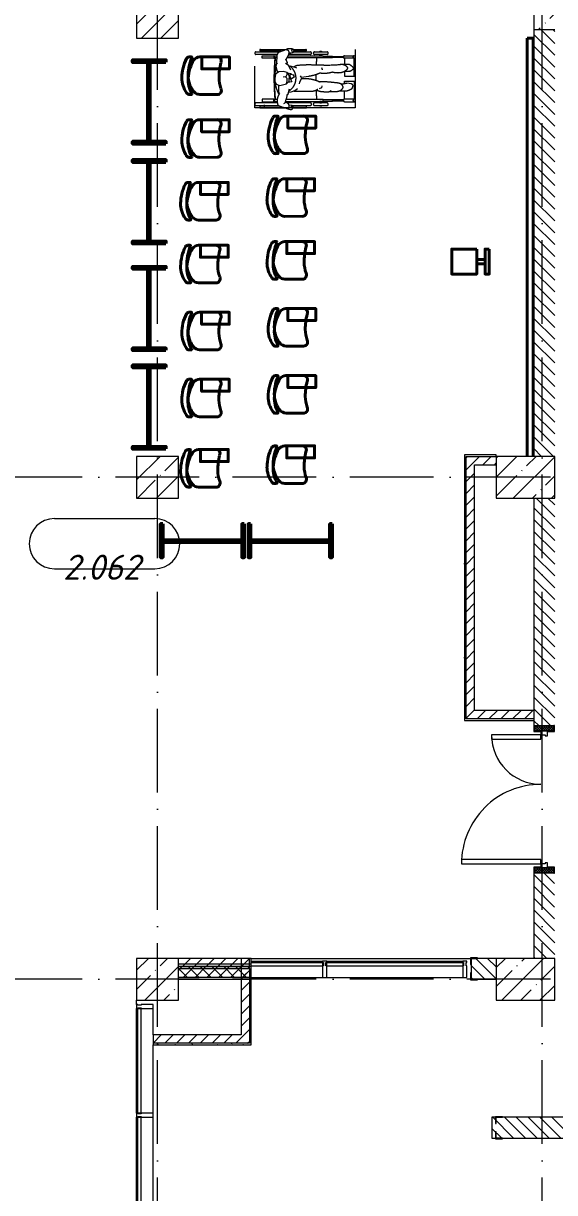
# Model space of a CAD drawing. Header units: millimetres. Extents: x -6467 to 105918, y -7090 to 92481.
# Drawn here: x 8247 to 14599, y 29931 to 43906 of the extents above; entities that cross this region are included whole.
import ezdxf

# ---------------------------------------------------------------- set-up
doc = ezdxf.new("R2010")
doc.units = ezdxf.units.MM
doc.linetypes.add('50_200_ШТРИХ_1Т_ш5_п1_п1_', pattern=[1400, 1000, -200, 0, -200])
doc.linetypes.add('IMPORT-ACAD_ISO03W100', pattern=[6000, 2400, -3600])
for name, color, linetype, lineweight, true_color in [('A-AREA-IDEN-1', 7, 'Continuous', 9, 0xaaaaaa), ('A-GENM-1', 7, 'Continuous', 9, 0xaaaaaa), ('A-GENM-2', 7, 'Continuous', 20, 0xaaaaaa), ('I-WALL-1', 7, 'Continuous', 5, 0x787878), ('мебель 2 этаж-1', 7, 'Continuous', 40, 0xaaaaaa), ('Оси-3', 7, '50_200_ШТРИХ_1Т_ш5_п1_п1_', 9, 0xaaaaaa), ('ТХ_функционал-10', 7, 'Continuous', 50, 0xaaaaaa), ('ТХ_функционал-12', 7, 'IMPORT-ACAD_ISO03W100', 20, 0xaaaaaa), ('ТХ_функционал-2', 7, 'Continuous', 40, 0xaaaaaa)]:
    doc.layers.add(name, color=color, linetype=linetype, lineweight=lineweight, true_color=true_color)
for name, color, linetype, lineweight in [('A-DOOR', 7, 'Continuous', 9), ('A-DOOR-2', 7, 'Continuous', 5), ('A-DOOR-FRAM', 7, 'Continuous', 9), ('A-DOOR-FRAM-2', 7, 'Continuous', 5), ('A-FLOR', 7, 'Continuous', 9), ('A-GLAZ-CWMG', 7, 'Continuous', 9), ('A-GLAZ-CWMG-1', 7, 'Continuous', 20), ('A-WALL', 7, 'Continuous', 5), ('A-WALL-FNSH-1', 7, 'Continuous', 5), ('I-WALL', 7, 'Continuous', 5), ('S-COLS', 7, 'Continuous', 9), ('S-COLS-1', 7, 'Continuous', 5)]:
    doc.layers.add(name, color=color, linetype=linetype, lineweight=lineweight)
doc.styles.add('ISOCPEUR_I', font='isocpeui.ttf', dxfattribs={"height": 300})
pattern_1 = [(135, (0, 0), (-70.71068, -70.71068), [])]
pattern_2 = [(0, (0, 0), (406.4, 101.6), [6.706, -298.094, 6.706, -298.094, -1625.6]), (0, (0, 0), (406.4, 101.6), [-609.6, 6.706, -602.894, 6.706, -298.094, -711.2]), (0, (0, 0), (406.4, 101.6), [-1524, 6.706, -196.494, 6.706, -501.294]), (120, (152.4, 50.8), (-291.18818, 301.15272), [6.706, -298.094, 6.706, -298.094, -1625.6]), (120, (152.4, 50.8), (-291.18818, 301.15272), [-609.6, 6.706, -602.894, 6.706, -298.094, -711.2]), (120, (152.4, 50.8), (-291.18818, 301.15272), [-1524, 6.706, -196.494, 6.706, -501.294]), (240, (203.2, 254), (-115.21182, -402.75272), [6.706, -298.094, 6.706, -298.094, -1625.6]), (240, (203.2, 254), (-115.21182, -402.75272), [-609.6, 6.706, -602.894, 6.706, -298.094, -711.2]), (240, (203.2, 254), (-115.21182, -402.75272), [-1524, 6.706, -196.494, 6.706, -501.294])]
pattern_3 = [(45, (0, 0), (-70.71068, 70.71068), [])]

# ---------------------------------------------------------------- blocks, each defined once
blk = doc.blocks.new('BSC_Колонна _Прямоугольная - 500х500-22407417-АИ_План этажа Радиаторы_2')
at = {"layer": 'S-COLS-1'}
h = blk.add_hatch(dxfattribs=at)
h.set_pattern_fill('FP_28', color=256, style=0, pattern_type=2)
h.set_pattern_definition([(45, (-9850, -32481.04), (-228.0985, 228.0985), []), (45, (-9621.9, -32481.04), (-228.0985, 228.0985), [403.225, -80.645, 6.706, -73.939])])
h.paths.add_polyline_path([(-250, -250), (250, -250), (250, 250), (-250, 250)])
for p, q in [((250, 250), (-250, 250)), ((-250, 250), (-250, -250)), ((250, -250), (250, 250)), ((-250, -250), (250, -250))]:
    blk.add_line(p, q, dxfattribs=at)
blk = doc.blocks.new('BSC_Колонна _Прямоугольная - 500х700-22579264-АИ_План этажа Радиаторы_2')
at = {"layer": 'S-COLS-1'}
h = blk.add_hatch(dxfattribs=at)
h.set_pattern_fill('FP_32', color=256, style=0, pattern_type=2)
h.set_pattern_definition([(315, (-32481.04, 14250), (228.0985, 228.0985), []), (315, (-32481.04, 14021.9), (228.0985, 228.0985), [403.225, -80.645, 6.706, -73.939])])
h.paths.add_polyline_path([(-250, -350), (250, -350), (250, 350), (-250, 350)])
for p, q in [((250, 350), (-250, 350)), ((-250, 350), (-250, -350)), ((250, -350), (250, 350)), ((-250, -350), (250, -350))]:
    blk.add_line(p, q, dxfattribs=at)
blk = doc.blocks.new('BSC_Колонна _Прямоугольная - 500х500-V10-АИ_План этажа Радиаторы_2')
at = {"layer": 'S-COLS-1'}
h = blk.add_hatch(dxfattribs=at)
h.set_pattern_fill('FP_38', color=256, style=0, pattern_type=2)
h.set_pattern_definition([(45, (-9850, -43981.04), (-228.0985, 228.0985), []), (45, (-9621.9, -43981.04), (-228.0985, 228.0985), [403.225, -80.645, 6.706, -73.939])])
h.paths.add_polyline_path([(-250, -250), (250, -250), (250, 250), (-250, 250)])
for p, q in [((250, 250), (-250, 250)), ((-250, 250), (-250, -250)), ((250, -250), (250, 250)), ((-250, -250), (250, -250))]:
    blk.add_line(p, q, dxfattribs=at)
blk = doc.blocks.new('110_Дверь_СКБ_2Ст_Наружная1 - СОШ_Д-07_1760_1440_х2400мм_Все учебные помещения_ читальные залы-25547909-АИ_План этажа Радиаторы_2')
at = {"layer": 'A-DOOR-2'}
h = blk.add_hatch(dxfattribs=at)
h.set_pattern_fill('FP_120', color=256, style=0, pattern_type=2)
h.set_pattern_definition([(135, (1456.41, 189.685), (-14.14214, -14.14214), []), (225, (1456.41, 189.685), (14.14214, -14.14214), [])])
h.paths.add_polyline_path([(839.5, -115), (899.5, -115), (899.5, 115), (839.5, 115)])
at = {"layer": 'A-DOOR-FRAM-2'}
h = blk.add_hatch(dxfattribs=at)
h.set_pattern_fill('FP_121', color=256, style=0, pattern_type=2)
h.set_pattern_definition([(45, (-666.384, 189.685), (-14.1421, 14.1421), []), (135, (-666.384, 189.685), (-14.1421, -14.1421), [])])
h.paths.add_polyline_path([(-860.5, -115), (-800.5, -115), (-800.5, 115), (-860.5, 115)])
at = {"layer": 'A-DOOR'}
for p, q in [((-750.5, 990), (-750.5, 40)), ((-700.5, 990), (-750.5, 990)), ((-700.5, 40), (-700.5, 990)), ((789.5, 630), (739.5, 630)), ((739.5, 630), (739.5, 40)), ((789.5, 40), (789.5, 630)), ((-750.5, 40), (-700.5, 40)), ((739.5, 40), (789.5, 40))]:
    blk.add_line(p, q, dxfattribs=at)
at = {"layer": 'A-DOOR-2'}
for p, q in [((-792.5, 123), (-862.5, 123)), ((-862.5, 123), (-862.5, 115)), ((-862.5, 115), (-800.5, 115)), ((-800.5, 115), (-800.5, 40)), ((-800.5, 40), (-792.5, 40)), ((-792.5, 40), (-792.5, 123)), ((901.5, 123), (831.5, 123)), ((831.5, 123), (831.5, 40)), ((831.5, 40), (839.5, 40)), ((839.5, 40), (839.5, 115)), ((839.5, 115), (901.5, 115)), ((901.5, 115), (901.5, 123)), ((-862.5, -115), (-862.5, -123)), ((-800.5, -115), (-862.5, -115)), ((-862.5, -123), (-792.5, -123)), ((-792.5, -40), (-800.5, -40)), ((-800.5, -40), (-800.5, -115)), ((-792.5, -123), (-792.5, -40)), ((839.5, -40), (831.5, -40)), ((831.5, -40), (831.5, -123)), ((831.5, -123), (901.5, -123)), ((839.5, -115), (839.5, -40)), ((901.5, -115), (839.5, -115)), ((901.5, -123), (901.5, -115))]:
    blk.add_line(p, q, dxfattribs=at)
for centre, radius, start, end in [((-750.5, 40), 950, 0, 90), ((789.5, 40), 590, 90, 180)]:
    blk.add_arc(centre, radius, start, end, dxfattribs=at)
at = {"layer": 'A-DOOR-FRAM'}
for p, q in [((-800.5, 115), (-860.5, 115)), ((-860.5, 115), (-860.5, -115)), ((-800.5, -115), (-800.5, 115)), ((-750.5, 40), (-800.5, 40)), ((-800.5, 40), (-800.5, -40)), ((-750.5, -10), (-750.5, 40)), ((789.5, 40), (789.5, -10)), ((839.5, 40), (789.5, 40)), ((899.5, 115), (839.5, 115)), ((839.5, 115), (839.5, -115)), ((839.5, -40), (839.5, 40)), ((899.5, -115), (899.5, 115)), ((-860.5, -115), (-800.5, -115)), ((-800.5, -40), (-740.5, -40)), ((-740.5, -10), (-750.5, -10)), ((-740.5, -40), (-740.5, -10)), ((789.5, -10), (779.5, -10)), ((779.5, -10), (779.5, -40)), ((779.5, -40), (839.5, -40)), ((839.5, -115), (899.5, -115))]:
    blk.add_line(p, q, dxfattribs=at)
blk = doc.blocks.new('Прямоугольный импост - Импост структурный с накладкой - 180мм-26905167-АИ_План этажа Радиаторы_2')
at = {"layer": 'A-GLAZ-CWMG'}
for p, q in [((10970, 32698), (11825, 32698)), ((10970, 32681), (11825, 32681)), ((10970, 32641), (11825, 32641)), ((11825, 32681), (11825, 32641)), ((10970, 32501), (11825, 32501))]:
    blk.add_line(p, q, dxfattribs=at)
blk = doc.blocks.new('Прямоугольный импост - Импост структурный с накладкой - 180мм-20786475-АИ_План этажа Радиаторы_2')
at = {"layer": 'A-GLAZ-CWMG-1'}
for p, q in [((-25, 0), (-25, 17)), ((-25, 17), (25, 17)), ((-15, 0), (-25, 0)), ((-15, -40), (-15, 0)), ((25, 0), (15, 0)), ((15, 0), (15, -40)), ((25, 17), (25, 0)), ((-25, -180), (-25, -40)), ((-25, -40), (-15, -40)), ((15, -40), (25, -40)), ((25, -40), (25, -180)), ((25, -180), (-25, -180))]:
    blk.add_line(p, q, dxfattribs=at)
blk = doc.blocks.new('BSC_Колонна _Прямоугольная - 500х500-V90-АИ_План этажа Радиаторы_2')
at = {"layer": 'S-COLS-1'}
h = blk.add_hatch(dxfattribs=at)
h.set_pattern_fill('FP_126', color=256, style=0, pattern_type=2)
h.set_pattern_definition([(45, (-9850, -38481.04), (-228.0985, 228.0985), []), (45, (-9621.9, -38481.04), (-228.0985, 228.0985), [403.225, -80.645, 6.706, -73.939])])
h.paths.add_polyline_path([(-250, -250), (250, -250), (250, 250), (-250, 250)])
for p, q in [((250, 250), (-250, 250)), ((-250, 250), (-250, -250)), ((250, -250), (250, 250)), ((-250, -250), (250, -250))]:
    blk.add_line(p, q, dxfattribs=at)
blk = doc.blocks.new('BSC_Колонна _Прямоугольная - 500х700-V275-АИ_План этажа Радиаторы_2')
at = {"layer": 'S-COLS-1'}
h = blk.add_hatch(dxfattribs=at)
h.set_pattern_fill('FP_171', color=256, style=0, pattern_type=2)
h.set_pattern_definition([(315, (-38481.04, 14250), (228.0985, 228.0985), []), (315, (-38481.04, 14021.9), (228.0985, 228.0985), [403.225, -80.645, 6.706, -73.939])])
h.paths.add_polyline_path([(-250, 350), (-250, -350), (250, -350), (250, 350)])
for p, q in [((250, 350), (-250, 350)), ((-250, 350), (-250, -350)), ((250, -350), (250, 350)), ((-250, -350), (250, -350))]:
    blk.add_line(p, q, dxfattribs=at)
blk = doc.blocks.new('Прямоугольный импост - Импост структурный с накладкой - 180мм-25038877-АИ_План этажа Радиаторы_2')
at = {"layer": 'A-GLAZ-CWMG'}
for p, q in [((9600, 28131), (9600, 29456)), ((9617, 29456), (9657, 29456)), ((9617, 28131), (9617, 29456)), ((9657, 28131), (9657, 29456)), ((9797, 28131), (9797, 29456)), ((9657, 28131), (9617, 28131))]:
    blk.add_line(p, q, dxfattribs=at)
blk = doc.blocks.new('Фахверк _газобетон торцы_4 - Фахверк _газобетон торцы_-25399455-АИ_План этажа Радиаторы_2')
at = {"layer": 'A-GENM-2'}
for p, q in [((89406, 11135), (89325, 11135)), ((89325, 11135), (89325, 11129)), ((89325, 11129), (89400, 11129)), ((89400, 11129), (89400, 11054)), ((89400, 11054), (89406, 11054)), ((89406, 11054), (89406, 11135)), ((89400, 10954), (89400, 10879)), ((89406, 10954), (89400, 10954)), ((89406, 10873), (89406, 10954)), ((89400, 10879), (89325, 10879)), ((89325, 10879), (89325, 10873)), ((89325, 10873), (89406, 10873))]:
    blk.add_line(p, q, dxfattribs=at)
blk = doc.blocks.new('Фахверк _газобетон торцы_707 - Фахверк _газобетон торцы_-26099062-АИ_План этажа Радиаторы_2')
at = {"layer": 'A-GENM-2'}
for p, q in [((89406, 1349), (89325, 1349)), ((89325, 1349), (89325, 1343)), ((89325, 1343), (89400, 1343)), ((89400, 1343), (89400, 1268)), ((89400, 1268), (89406, 1268)), ((89406, 1268), (89406, 1349)), ((89406, 1168), (89400, 1168)), ((89400, 1168), (89400, 1093)), ((89406, 1087), (89406, 1168)), ((89400, 1093), (89325, 1093)), ((89325, 1093), (89325, 1087)), ((89325, 1087), (89406, 1087))]:
    blk.add_line(p, q, dxfattribs=at)
blk = doc.blocks.new('Прямоугольный импост - Импост структурный с накладкой - 180мм-22483686-АИ_План этажа Радиаторы_2')
at = {"layer": 'A-GLAZ-CWMG'}
for p, q in [((11875, 32698), (13500, 32698)), ((11875, 32641), (11875, 32681)), ((11875, 32681), (13500, 32681)), ((11875, 32641), (13500, 32641)), ((13500, 32681), (13500, 32641)), ((11875, 32501), (13500, 32501))]:
    blk.add_line(p, q, dxfattribs=at)
blk = doc.blocks.new('Прямоугольный импост - Импост структурный с накладкой - 180мм-V428-АИ_План этажа Радиаторы_2')
at = {"layer": 'A-GLAZ-CWMG'}
for p, q in [((9600, 30881), (9600, 32131)), ((9617, 32131), (9657, 32131)), ((9617, 30881), (9617, 32131)), ((9657, 30881), (9657, 32131)), ((9797, 31816), (9797, 32131)), ((9797, 30881), (9797, 31696)), ((9657, 30881), (9617, 30881))]:
    blk.add_line(p, q, dxfattribs=at)
blk = doc.blocks.new('мебель 2 этаж_001_023 Акустическая мобильная перегородка 800х25х1100 мм-28800769-АИ_План этажа Радиаторы_2')
at = {"layer": 'ТХ_функционал-10', "flags": 128}
for points in [[(0, -218), (25, -218), (25, 181), (0, 181)], [(974, -218), (999, -218), (999, 181), (974, 181)], [(0, -25), (999, -25), (999, 0), (0, 0)]]:
    blk.add_lwpolyline(points, close=True, dxfattribs=at)
blk = doc.blocks.new('мебель 2 этаж_1_305_Магнитно-маркерное_тип 2-28800771-АИ_План этажа Радиаторы_2')
at = {"layer": 'ТХ_функционал-2'}
blk.add_line((0, 73), (5000, 73), dxfattribs=at)
at = {"layer": 'ТХ_функционал-2', "flags": 128}
blk.add_lwpolyline([(5000, 73), (5000, 0), (0, 0)], dxfattribs=at)
blk = doc.blocks.new('мебель 2 этаж-28800768-АИ_План этажа Радиаторы_2')
at = {"layer": 'ТХ_функционал-12'}
for p, q in [((13291, 45280), (13567, 45280)), ((13346, 45310), (13652, 45310)), ((13597, 45290), (13346, 45290)), ((13564, 45279), (13633, 45302)), ((13722, 45290), (13718, 45290)), ((13737, 45280), (13941, 45280)), ((13738, 45310), (13886, 45310)), ((13886, 45290), (13745, 45290)), ((13991, 45280), (14141, 45280)), ((13545, 45250), (13291, 45250)), ((13541, 45136), (13544, 45246)), ((13941, 45250), (13683, 45250)), ((14141, 45250), (13991, 45250)), ((14466, 44990), (14466, 45205)), ((13690, 44999), (13662, 45035)), ((14348, 45048), (14379, 45048)), ((13656, 44899), (13687, 44930)), ((13835, 44978), (13920, 44990)), ((13889, 44959), (13839, 44959)), ((14433, 44897), (14377, 44906)), ((14442, 44843), (14453, 44877)), ((14466, 44930), (14466, 44715)), ((13564, 44788), (13577, 44780)), ((13742, 44811), (13939, 44812)), ((14283, 44814), (14349, 44813)), ((13546, 44670), (13291, 44670)), ((13291, 44640), (13557, 44640)), ((13581, 44630), (13346, 44630)), ((13346, 44610), (13652, 44610)), ((13648, 44675), (13622, 44660)), ((13941, 44670), (13667, 44670)), ((13714, 44640), (13941, 44640)), ((13734, 44610), (13886, 44610)), ((13886, 44630), (13735, 44630)), ((14141, 44670), (13991, 44670)), ((13991, 44640), (14141, 44640))]:
    blk.add_line(p, q, dxfattribs=at)
at = {"layer": 'ТХ_функционал-12', "flags": 128}
for points in [[(14476, 45310), (14476, 44610), (13276, 44610), (13276, 45310)], [(13398, 45290), (13398, 45280), (13386, 45280), (13386, 45290)], [(13834, 45290), (13834, 45280), (13846, 45280), (13846, 45290)], [(13506, 45235), (13506, 45205), (13366, 45205), (13366, 45235), (13506, 45235), (13506, 45205), (13509, 45205), (13509, 45235)], [(14076, 45250), (14076, 45232), (14056, 45232), (14056, 45250)], [(13506, 44685), (13506, 44715), (13366, 44715), (13366, 44685), (13506, 44685), (13506, 44715), (13509, 44715), (13509, 44685)], [(13398, 44630), (13398, 44640), (13386, 44640), (13386, 44630)], [(13834, 44630), (13834, 44640), (13846, 44640), (13846, 44630)], [(14076, 44670), (14076, 44688), (14056, 44688), (14056, 44670)]]:
    blk.add_lwpolyline(points, close=True, dxfattribs=at)
for points in [[(13646, 45305), (13649, 45308), (13672, 45320), (13704, 45321), (13728, 45321), (13733, 45314), (13741, 45307), (13721, 45305), (13715, 45299), (13719, 45289), (13737, 45294), (13751, 45295), (13740, 45285), (13734, 45275), (13723, 45269), (13706, 45266), (13686, 45265)], [(13509, 45235), (13512, 45232), (13512, 45208), (13509, 45205)], [(13543, 45208), (13512, 45208), (13512, 45232), (13543, 45232)], [(13554, 45034), (13532, 45096), (13538, 45132), (13541, 45136), (13550, 45145)], [(13642, 45198), (13662, 45153), (13656, 45140)], [(13645, 45147), (13665, 45135), (13682, 45111), (13703, 45067)], [(13676, 45232), (14096, 45232), (14096, 45208), (13658, 45208)], [(14096, 45229), (14206, 45229), (14206, 45211), (14096, 45211)], [(14337, 45214), (14206, 45214), (14206, 45226), (14337, 45226)], [(14351, 45235), (14476, 45235), (14476, 45205), (14351, 45205), (14351, 45128)], [(14351, 45048), (14351, 44990), (14476, 44990), (14476, 45205)], [(13617, 44983), (13651, 44988), (13665, 45012), (13662, 45035), (13615, 45045), (13564, 45040), (13524, 45014), (13516, 44962), (13516, 44930), (13532, 44893), (13575, 44880), (13656, 44899), (13662, 44935), (13662, 44964), (13641, 44986)], [(13667, 45029), (13712, 45022), (13690, 44998)], [(13682, 45111), (13712, 45111), (13766, 45092), (13774, 45088)], [(13707, 45016), (13735, 45006), (13746, 44988), (13738, 44975), (13712, 44954), (13706, 44950)], [(14073, 45094), (14078, 45080), (14084, 45070), (14084, 45065)], [(13698, 44964), (13721, 44922), (13671, 44914)], [(13690, 44998), (13704, 44972), (13690, 44954)], [(13813, 44898), (13814, 44917), (13839, 44970), (13825, 44996)], [(14078, 44876), (14073, 44852), (14047, 44837)], [(14351, 44901), (14351, 44930), (14476, 44930), (14476, 44715)], [(13659, 44769), (13676, 44781), (13690, 44838)], [(13684, 44798), (13710, 44801), (13754, 44817), (13788, 44844)], [(14351, 44685), (14476, 44685), (14476, 44715), (14351, 44715), (14351, 44813)], [(13509, 44685), (13512, 44688), (13512, 44712), (13509, 44715)], [(13545, 44712), (13512, 44712), (13512, 44688), (13544, 44688)], [(13644, 44688), (14096, 44688), (14096, 44712), (13652, 44712)], [(13717, 44627), (13739, 44626), (13738, 44628), (13721, 44639), (13687, 44645)], [(14096, 44691), (14206, 44691), (14206, 44709), (14096, 44709)], [(14337, 44706), (14206, 44706), (14206, 44694), (14337, 44694)]]:
    blk.add_lwpolyline(points, dxfattribs=at)
at = {"layer": 'ТХ_функционал-12'}
for centre, radius, start, end in [((13291, 45265), 15, 90, 270), ((13346, 45300), 10, 90, 270), ((13649, 45252), 52.4, 64.0695, 108.7179), ((13579, 45282), 109, 322.3834, 358.7655), ((13660, 45274), 28.5, 11.6436, 64.0695), ((13886, 45300), 10, 270, 90), ((13941, 45265), 15, 270, 90), ((13991, 45265), 15, 90, 270), ((14066, 45260), 25, 53.1301, 126.8699), ((14141, 45265), 15, 270, 90), ((16586, 44960), 3080, 175.3819, 184.6181), ((16591, 44960), 3080, 175.3819, 184.6181), ((13604, 45232), 61.5, 130.1433, 166.9111), ((13699, 45177), 50.8, 131.4586, 172.7123), ((17086, 44960), 3080, 175.3819, 176.9758), ((14351, 45220), 15, 90, 270), ((14466, 45220), 15, 90, 270), ((13931, 44973), 417, 162.5326, 208.6784), ((13592, 44966), 178, 301.4, 55.2574), ((13807, 45009), 110, 89.3648, 124.3703), ((13923, 43739), 1385, 86.7965, 94.7513), ((13844, 45514), 529, 278.2402, 293.5284), ((14086, 42871), 2252, 89.6062, 92.183), ((17086, 44960), 3080, 179.0595, 180.4054), ((14105, 45378), 352, 261.8829, 286.5254), ((14119, 47701), 2578, 269.6062, 274.0229), ((14271, 45281), 249, 254.8799, 275.3846), ((14280, 45179), 147, 275.3846, 314.9187), ((14307, 45022), 108, 45.0813, 94.0229), ((14403, 44091), 1039, 90.5925, 93.9659), ((14379, 45294), 245, 270, 278.5658), ((14372, 45087), 16.7, 314.9187, 45.0813), ((14396, 45089), 41.3, 57.8067, 94.1799), ((14368, 45173), 130, 291.0215, 312.9498), ((14315, 44950), 201, 47.4026, 59.4647), ((14426, 45080), 31.3, 354.5723, 35.3449), ((13884, 44846), 325, 174.0911, 190.2705), ((13379, 44978), 311, 351.2243, 3.8611), ((13868, 44508), 452, 65.0218, 87.3045), ((14057, 43458), 1465, 82.2848, 90.4498), ((14245, 44743), 167, 68.6804, 86.7395), ((14266, 44838), 72.2, 30.3612, 56.4343), ((14550, 43926), 994, 100.0055, 103.7086), ((14306, 44860), 26.6, 326.9524, 33.0476), ((14412, 44856), 46.4, 26.6953, 62.8517), ((13691, 44697), 147, 149.1697, 202.3353), ((12941, 44924), 742, 340.0133, 347.3902), ((13600, 44816), 84.7, 320.4062, 358.9675), ((13954, 44943), 132, 263.3673, 306.2665), ((17086, 44960), 3080, 182.5472, 184.6181), ((14100, 45005), 200, 244.1098, 269.1001), ((14133, 44996), 194, 259.2701, 278.5875), ((14128, 44896), 98.4, 290.2975, 309.4629), ((14213, 45226), 421, 265.0372, 275.7704), ((14205, 45059), 258, 281.2714, 293.0623), ((14256, 44891), 84.7, 305.5136, 327.6909), ((14350, 44944), 131, 269.4275, 293.2244), ((14117, 45488), 723, 293.2244, 296.7594), ((13291, 44655), 15, 90, 270), ((13346, 44620), 10, 90, 270), ((13694, 44929), 320, 244.3055, 258.4904), ((13655, 44741), 128, 258.4904, 283.5778), ((13726, 44747), 156, 238.7708, 263.8517), ((13645, 44632), 43.1, 338.3912, 87.0322), ((13736, 44592), 42, 128.652, 134.8531), ((13709, 44620), 3.2, 134.8531, 274.305), ((13709, 44613), 3.54, 320.3992, 94.305), ((13708, 44619), 27.2, 271.7955, 351.4664), ((13717, 44616), 10.8, 89.6604, 128.652), ((13931, 43501), 1131, 99.9732, 101.171), ((13886, 44620), 10, 270, 90), ((13941, 44655), 15, 270, 90), ((13991, 44655), 15, 90, 270), ((14066, 44660), 25, 233.1301, 306.8699), ((14141, 44655), 15, 270, 90), ((14351, 44700), 15, 90, 270), ((14466, 44700), 15, 90, 270)]:
    blk.add_arc(centre, radius, start, end, dxfattribs=at)
at = {"layer": 'ТХ_функционал-2'}
for p, q in [((12516, 45220), (12491, 45220)), ((12834, 45221), (12618, 45221)), ((12517, 44770), (12492, 44770)), ((12619, 44771), (12829, 44771)), ((12514, 44470), (12489, 44470)), ((12832, 44470), (12616, 44470)), ((13547, 44514), (13522, 44514)), ((13865, 44514), (13649, 44514)), ((13548, 44064), (13523, 44064)), ((13650, 44064), (13860, 44064)), ((12515, 44020), (12490, 44020)), ((12617, 44020), (12827, 44021)), ((13533, 43764), (13508, 43764)), ((13851, 43765), (13635, 43765)), ((12501, 43720), (12476, 43720)), ((12819, 43721), (12603, 43721)), ((12502, 43270), (12477, 43270)), ((12604, 43271), (12814, 43271)), ((13534, 43314), (13509, 43314)), ((13636, 43314), (13846, 43315)), ((12501, 42969), (12476, 42969)), ((12819, 42969), (12603, 42969)), ((13533, 43013), (13508, 43013)), ((13851, 43013), (13635, 43013)), ((12502, 42519), (12477, 42519)), ((12604, 42519), (12814, 42520)), ((13534, 42563), (13509, 42563)), ((13636, 42563), (13846, 42564)), ((13547, 42213), (13522, 42212)), ((13865, 42213), (13649, 42213)), ((12514, 42169), (12489, 42169)), ((12832, 42169), (12616, 42169)), ((12515, 41719), (12490, 41719)), ((12617, 41719), (12827, 41719)), ((13548, 41763), (13523, 41762)), ((13650, 41763), (13860, 41763)), ((12514, 41368), (12489, 41368)), ((12832, 41368), (12616, 41368)), ((13547, 41412), (13522, 41412)), ((13865, 41412), (13649, 41412)), ((13548, 40962), (13523, 40962)), ((13650, 40962), (13860, 40963)), ((12515, 40918), (12490, 40918)), ((12617, 40918), (12827, 40919)), ((12819, 40528), (12603, 40528)), ((13533, 40571), (13508, 40571)), ((13851, 40572), (13635, 40572)), ((12501, 40527), (12476, 40527)), ((13534, 40121), (13509, 40121)), ((13636, 40121), (13846, 40122)), ((12502, 40077), (12477, 40077)), ((12604, 40078), (12814, 40078))]:
    blk.add_line(p, q, dxfattribs=at)
at = {"layer": 'ТХ_функционал-2', "flags": 128}
for points in [[(12642, 45221), (12642, 45077), (12974, 45077), (12974, 45221)], [(12640, 44470), (12640, 44326), (12972, 44326), (12972, 44470)], [(13673, 44514), (13673, 44370), (14005, 44370), (14005, 44514)], [(13659, 43765), (13659, 43621), (13991, 43621), (13991, 43765)], [(12627, 43721), (12627, 43577), (12959, 43577), (12959, 43721)], [(12627, 42969), (12627, 42825), (12959, 42825), (12959, 42969)], [(13659, 43013), (13659, 42869), (13991, 42869), (13991, 43013)], [(15931, 42924), (15931, 42624), (15631, 42624), (15631, 42924)], [(16081, 42924), (16081, 42624), (16031, 42624), (16031, 42924)], [(16031, 42799), (16031, 42749), (15931, 42749), (15931, 42799)], [(13673, 42213), (13673, 42069), (14005, 42069), (14005, 42213)], [(12640, 42169), (12640, 42025), (12972, 42025), (12972, 42169)], [(12640, 41368), (12640, 41224), (12972, 41224), (12972, 41368)], [(13673, 41412), (13673, 41268), (14005, 41268), (14005, 41412)], [(12627, 40528), (12627, 40384), (12959, 40384), (12959, 40528)], [(13659, 40572), (13659, 40427), (13991, 40427), (13991, 40572)]]:
    blk.add_lwpolyline(points, close=True, dxfattribs=at)
at = {"layer": 'ТХ_функционал-2'}
for centre, radius, start, end in [((12926, 44965), 521, 153.1052, 179.413), ((12496, 45180), 40.5, 97.4474, 149.5503), ((13015, 44996), 536, 156.2303, 182.7064), ((12978, 44931), 500, 149.5975, 175.5046), ((12517, 45213), 7.37, 349.5143, 100.8929), ((12622, 45125), 95.9, 92.5958, 141.863), ((12828, 45173), 48.4, 333.7507, 90.2144), ((13620, 44967), 771, 166.2012, 179.7266), ((12738, 44977), 334, 181.1398, 214.0648), ((12826, 44952), 347, 176.9652, 209.9447), ((12792, 45004), 314, 186.2178, 218.9258), ((13258, 44976), 409, 180.6831, 199.2569), ((12497, 44811), 40.5, 210.6811, 262.784), ((12518, 44778), 7.37, 259.3385, 10.7171), ((12623, 44866), 95.9, 218.3683, 267.6355), ((12829, 44819), 48.4, 270.017, 26.4806), ((12924, 44214), 521, 153.1052, 179.413), ((12494, 44430), 40.5, 97.4474, 149.5503), ((13014, 44245), 536, 156.2303, 182.7064), ((12516, 44463), 7.37, 349.5143, 100.8929), ((12621, 44374), 95.9, 92.5958, 141.863), ((12826, 44422), 48.4, 333.7507, 90.2144), ((13957, 44258), 521, 153.1052, 179.413), ((13527, 44474), 40.5, 97.4474, 149.5503), ((14046, 44289), 536, 156.2303, 182.7064), ((14009, 44225), 500, 149.5975, 175.5046), ((13548, 44507), 7.37, 349.5143, 100.8929), ((13653, 44418), 95.9, 92.5958, 141.863), ((13859, 44466), 48.4, 333.7507, 90.2144), ((14651, 44261), 771, 166.2012, 179.7266), ((12976, 44181), 500, 149.5975, 175.5046), ((13618, 44217), 771, 166.2012, 179.7266), ((12737, 44226), 334, 181.1398, 214.0648), ((12824, 44202), 347, 176.9652, 209.9447), ((12791, 44254), 314, 186.2178, 218.9258), ((13257, 44225), 409, 180.6831, 199.2569), ((13769, 44270), 334, 181.1398, 214.0648), ((13857, 44245), 347, 176.9652, 209.9447), ((13823, 44298), 314, 186.2178, 218.9258), ((14289, 44269), 409, 180.6831, 199.2569), ((12495, 44060), 40.5, 210.6811, 262.784), ((12517, 44027), 7.37, 259.3385, 10.7171), ((12621, 44116), 95.9, 218.3683, 267.6355), ((12827, 44069), 48.4, 270.017, 26.4806), ((13528, 44104), 40.5, 210.6811, 262.784), ((13549, 44071), 7.37, 259.3385, 10.7171), ((13654, 44160), 95.9, 218.3683, 267.6355), ((13860, 44113), 48.4, 270.017, 26.4806), ((13944, 43509), 521, 153.1052, 179.413), ((13514, 43724), 40.5, 97.4474, 149.5503), ((14033, 43540), 536, 156.2303, 182.7064), ((13535, 43757), 7.37, 349.5143, 100.8929), ((13640, 43669), 95.9, 92.5958, 141.863), ((13845, 43717), 48.4, 333.7507, 90.2144), ((12911, 43465), 521, 153.1052, 179.413), ((12481, 43680), 40.5, 97.4474, 149.5503), ((13000, 43496), 536, 156.2303, 182.7064), ((12963, 43431), 500, 149.5975, 175.5046), ((12502, 43713), 7.37, 349.5143, 100.8929), ((12607, 43625), 95.9, 92.5958, 141.863), ((12813, 43673), 48.4, 333.7507, 90.2144), ((13605, 43467), 771, 166.2012, 179.7266), ((13995, 43475), 500, 149.5975, 175.5046), ((14637, 43511), 771, 166.2012, 179.7266), ((12723, 43477), 334, 181.1398, 214.0648), ((12811, 43452), 347, 176.9652, 209.9447), ((12777, 43504), 314, 186.2178, 218.9258), ((13243, 43476), 409, 180.6831, 199.2569), ((13756, 43521), 334, 181.1398, 214.0648), ((13843, 43496), 347, 176.9652, 209.9447), ((13810, 43548), 314, 186.2178, 218.9258), ((14276, 43520), 409, 180.6831, 199.2569), ((12814, 43319), 48.4, 270.017, 26.4806), ((13514, 43354), 40.5, 210.6811, 262.784), ((13536, 43322), 7.37, 259.3385, 10.7171), ((13640, 43410), 95.9, 218.3683, 267.6355), ((13846, 43363), 48.4, 270.017, 26.4806), ((12482, 43311), 40.5, 210.6811, 262.784), ((12503, 43278), 7.37, 259.3385, 10.7171), ((12608, 43366), 95.9, 218.3683, 267.6355), ((12911, 42714), 521, 153.1052, 179.413), ((12481, 42929), 40.5, 97.4474, 149.5503), ((13000, 42744), 536, 156.2303, 182.7064), ((12963, 42680), 500, 149.5975, 175.5046), ((12502, 42962), 7.37, 349.5143, 100.8929), ((12607, 42873), 95.9, 92.5958, 141.863), ((12813, 42921), 48.4, 333.7507, 90.2144), ((13944, 42757), 521, 153.1052, 179.413), ((13514, 42973), 40.5, 97.4474, 149.5503), ((14033, 42788), 536, 156.2303, 182.7064), ((13995, 42724), 500, 149.5975, 175.5046), ((13535, 43006), 7.37, 349.5143, 100.8929), ((13640, 42917), 95.9, 92.5958, 141.863), ((13845, 42965), 48.4, 333.7507, 90.2144), ((14637, 42760), 771, 166.2012, 179.7266), ((13605, 42716), 771, 166.2012, 179.7266), ((14276, 42769), 409, 180.6831, 199.2569), ((12723, 42725), 334, 181.1398, 214.0648), ((12811, 42701), 347, 176.9652, 209.9447), ((12777, 42753), 314, 186.2178, 218.9258), ((13243, 42725), 409, 180.6831, 199.2569), ((13756, 42769), 334, 181.1398, 214.0648), ((13843, 42745), 347, 176.9652, 209.9447), ((13810, 42797), 314, 186.2178, 218.9258), ((13846, 42612), 48.4, 270.017, 26.4806), ((12482, 42559), 40.5, 210.6811, 262.784), ((12503, 42526), 7.37, 259.3385, 10.7171), ((12608, 42615), 95.9, 218.3683, 267.6355), ((12814, 42568), 48.4, 270.017, 26.4806), ((13514, 42603), 40.5, 210.6811, 262.784), ((13536, 42570), 7.37, 259.3385, 10.7171), ((13640, 42659), 95.9, 218.3683, 267.6355), ((13527, 42172), 40.5, 97.4474, 149.5503), ((13548, 42205), 7.37, 349.5143, 100.8929), ((13653, 42117), 95.9, 92.5958, 141.863), ((13859, 42165), 48.4, 333.7507, 90.2144), ((12924, 41913), 521, 153.1052, 179.413), ((12494, 42128), 40.5, 97.4474, 149.5503), ((13014, 41944), 536, 156.2303, 182.7064), ((12976, 41879), 500, 149.5975, 175.5046), ((12516, 42161), 7.37, 349.5143, 100.8929), ((12621, 42073), 95.9, 92.5958, 141.863), ((12826, 42121), 48.4, 333.7507, 90.2144), ((13618, 41916), 771, 166.2012, 179.7266), ((13957, 41957), 521, 153.1052, 179.413), ((14046, 41988), 536, 156.2303, 182.7064), ((14009, 41923), 500, 149.5975, 175.5046), ((14651, 41960), 771, 166.2012, 179.7266), ((13769, 41969), 334, 181.1398, 214.0648), ((13857, 41944), 347, 176.9652, 209.9447), ((13823, 41996), 314, 186.2178, 218.9258), ((14289, 41968), 409, 180.6831, 199.2569), ((12737, 41925), 334, 181.1398, 214.0648), ((12824, 41900), 347, 176.9652, 209.9447), ((12791, 41953), 314, 186.2178, 218.9258), ((12827, 41768), 48.4, 270.017, 26.4806), ((13257, 41924), 409, 180.6831, 199.2569), ((13654, 41859), 95.9, 218.3683, 267.6355), ((13860, 41812), 48.4, 270.017, 26.4806), ((12495, 41759), 40.5, 210.6811, 262.784), ((12517, 41726), 7.37, 259.3385, 10.7171), ((12621, 41815), 95.9, 218.3683, 267.6355), ((13528, 41803), 40.5, 210.6811, 262.784), ((13549, 41770), 7.37, 259.3385, 10.7171), ((12494, 41328), 40.5, 97.4474, 149.5503), ((12516, 41361), 7.37, 349.5143, 100.8929), ((12621, 41273), 95.9, 92.5958, 141.863), ((12826, 41320), 48.4, 333.7507, 90.2144), ((13957, 41156), 521, 153.1052, 179.413), ((13527, 41372), 40.5, 97.4474, 149.5503), ((14046, 41187), 536, 156.2303, 182.7064), ((14009, 41123), 500, 149.5975, 175.5046), ((13548, 41405), 7.37, 349.5143, 100.8929), ((13653, 41316), 95.9, 92.5958, 141.863), ((13859, 41364), 48.4, 333.7507, 90.2144), ((12924, 41113), 521, 153.1052, 179.413), ((13014, 41143), 536, 156.2303, 182.7064), ((12976, 41079), 500, 149.5975, 175.5046), ((13618, 41115), 771, 166.2012, 179.7266), ((14651, 41159), 771, 166.2012, 179.7266), ((12737, 41125), 334, 181.1398, 214.0648), ((12824, 41100), 347, 176.9652, 209.9447), ((12791, 41152), 314, 186.2178, 218.9258), ((13257, 41124), 409, 180.6831, 199.2569), ((13769, 41168), 334, 181.1398, 214.0648), ((13857, 41144), 347, 176.9652, 209.9447), ((13823, 41196), 314, 186.2178, 218.9258), ((14289, 41168), 409, 180.6831, 199.2569), ((12621, 41014), 95.9, 218.3683, 267.6355), ((12827, 40967), 48.4, 270.017, 26.4806), ((13528, 41002), 40.5, 210.6811, 262.784), ((13549, 40969), 7.37, 259.3385, 10.7171), ((13654, 41058), 95.9, 218.3683, 267.6355), ((13860, 41011), 48.4, 270.017, 26.4806), ((12495, 40958), 40.5, 210.6811, 262.784), ((12517, 40925), 7.37, 259.3385, 10.7171), ((12607, 40432), 95.9, 92.5958, 141.863), ((12813, 40480), 48.4, 333.7507, 90.2144), ((13944, 40316), 521, 153.1052, 179.413), ((13514, 40531), 40.5, 97.4474, 149.5503), ((14033, 40347), 536, 156.2303, 182.7064), ((13995, 40282), 500, 149.5975, 175.5046), ((13535, 40564), 7.37, 349.5143, 100.8929), ((13640, 40476), 95.9, 92.5958, 141.863), ((13845, 40523), 48.4, 333.7507, 90.2144), ((12911, 40272), 521, 153.1052, 179.413), ((12481, 40487), 40.5, 97.4474, 149.5503), ((13000, 40303), 536, 156.2303, 182.7064), ((12963, 40238), 500, 149.5975, 175.5046), ((12502, 40520), 7.37, 349.5143, 100.8929), ((13605, 40274), 771, 166.2012, 179.7266), ((14637, 40318), 771, 166.2012, 179.7266), ((12723, 40284), 334, 181.1398, 214.0648), ((12811, 40259), 347, 176.9652, 209.9447), ((12777, 40311), 314, 186.2178, 218.9258), ((13243, 40283), 409, 180.6831, 199.2569), ((13756, 40328), 334, 181.1398, 214.0648), ((13843, 40303), 347, 176.9652, 209.9447), ((13810, 40355), 314, 186.2178, 218.9258), ((14276, 40327), 409, 180.6831, 199.2569), ((12608, 40173), 95.9, 218.3683, 267.6355), ((12814, 40126), 48.4, 270.017, 26.4806), ((13514, 40161), 40.5, 210.6811, 262.784), ((13536, 40129), 7.37, 259.3385, 10.7171), ((13640, 40217), 95.9, 218.3683, 267.6355), ((13846, 40170), 48.4, 270.017, 26.4806), ((12482, 40118), 40.5, 210.6811, 262.784), ((12503, 40085), 7.37, 259.3385, 10.7171)]:
    blk.add_arc(centre, radius, start, end, dxfattribs=at)
for name, p, rotation in [('мебель 2 этаж_1_305_Магнитно-маркерное_тип 2-28800771-АИ_План этажа Радиаторы_2', (16605, 40446), 89.99999999999999), ('мебель 2 этаж_001_023 Акустическая мобильная перегородка 800х25х1100 мм-28800769-АИ_План этажа Радиаторы_2', (11996, 44183), 90), ('мебель 2 этаж_001_023 Акустическая мобильная перегородка 800х25х1100 мм-28800769-АИ_План этажа Радиаторы_2', (11996, 42990), 90), ('мебель 2 этаж_001_023 Акустическая мобильная перегородка 800х25х1100 мм-28800769-АИ_План этажа Радиаторы_2', (11996, 41714), 90), ('мебель 2 этаж_001_023 Акустическая мобильная перегородка 800х25х1100 мм-28800769-АИ_План этажа Радиаторы_2', (11996, 40535), 90), ('мебель 2 этаж_001_023 Акустическая мобильная перегородка 800х25х1100 мм-28800769-АИ_План этажа Радиаторы_2', (13150, 39420), 180), ('мебель 2 этаж_001_023 Акустическая мобильная перегородка 800х25х1100 мм-28800769-АИ_План этажа Радиаторы_2', (14200, 39420), 180)]:
    blk.add_blockref(name, p, dxfattribs=dict(rotation=rotation))
blk = doc.blocks.new('AAR_СКБ_Марка_помещения_1_5 ммп - Номер-27962133-АИ_План этажа Радиаторы_2')
at = {"layer": 'A-AREA-IDEN-1'}
for p, q in [((-2.987, 3), (3.013, 3)), ((-2.987, 0), (3.013, 0))]:
    blk.add_line(p, q, dxfattribs=at)
for centre, start, end in [((-2.987, 1.5), 90, 270), ((3.013, 1.5), 270, 90)]:
    blk.add_arc(centre, 1.5, start, end, dxfattribs=at)

msp = doc.modelspace()

# ---------------------------------------------------------------- hatches: boundary and pattern name
at = {"layer": 'A-WALL'}
h = msp.add_hatch(dxfattribs=at)
h.set_pattern_fill('FP_1', color=256, style=0, pattern_type=2)
h.set_pattern_definition([(45, (0, 0), (-228.0985, 228.0985), []), (45, (228.1, 0), (-228.0985, 228.0985), [403.225, -80.645, 6.706, -73.939])])
h.paths.add_polyline_path([(14350, 43831), (14600, 43831), (14600, 45581), (14350, 45581), (14350, 44740)])
at = {"layer": 'I-WALL'}
h = msp.add_hatch(dxfattribs=at)
h.set_pattern_fill('FP_2', color=256, style=0, pattern_type=2)
h.set_pattern_definition(pattern_1)
h.paths.add_polyline_path([(14600, 32731), (14598, 33749), (14350, 33749), (14350, 32731)])
h.paths.add_polyline_path([(14600, 35511), (14600, 38231), (14350, 38231), (14352, 35513), (14598, 35511)])
h.paths.add_polyline_path([(14600, 38731), (14600, 43831), (14350, 43831), (14350, 38731), (14478, 38731)])
h = msp.add_hatch(dxfattribs=at)
h.set_pattern_fill('FP_4', color=256, style=0, pattern_type=2)
h.set_pattern_definition(pattern_3)
h.paths.add_polyline_path([(13900, 38631), (13900, 38731), (13540, 38731), (13540, 38631), (13640, 38631)])
h = msp.add_hatch(dxfattribs=at)
h.set_pattern_fill('FP_4', color=256, style=0, pattern_type=2)
h.set_pattern_definition(pattern_3)
h.paths.add_polyline_path([(13640, 35693), (13640, 38631), (13540, 38631), (13540, 35693)])
h = msp.add_hatch(dxfattribs=at)
h.set_pattern_fill('FP_4', color=256, style=0, pattern_type=2)
h.set_pattern_definition(pattern_3)
h.paths.add_polyline_path([(14350, 35593), (14350, 35693), (13540, 35693), (13540, 35593)])
h = msp.add_hatch(dxfattribs=at)
h.set_pattern_fill('FP_4', color=256, style=0, pattern_type=2)
h.set_pattern_definition(pattern_3)
h.paths.add_polyline_path([(10950, 32631), (10950, 32731), (10100, 32731), (10100, 32631)])
h = msp.add_hatch(dxfattribs=at)
h.set_pattern_fill('FP_4', color=256, style=0, pattern_type=2)
h.set_pattern_definition(pattern_3)
h.paths.add_polyline_path([(10950, 31816), (10950, 32731), (10850, 32731), (10850, 31816)])
h = msp.add_hatch(dxfattribs=at)
h.set_pattern_fill('FP_2', color=256, style=0, pattern_type=2)
h.set_pattern_definition(pattern_1)
h.paths.add_polyline_path([(13900, 32481), (13900, 32731), (13600, 32731), (13600, 32481)])
h = msp.add_hatch(dxfattribs=at)
h.set_pattern_fill('FP_52', color=256, style=0, pattern_type=2)
h.set_pattern_definition([(45, (0, 0), (-70.71068, 70.71068), []), (135, (0, 0), (-70.71068, -70.71068), [])])
h.paths.add_polyline_path([(10970, 32506), (10970, 32636), (10100, 32636), (10100, 32506)])
h = msp.add_hatch(dxfattribs=at)
h.set_pattern_fill('FP_4', color=256, style=0, pattern_type=2)
h.set_pattern_definition(pattern_3)
h.paths.add_polyline_path([(9797, 31716), (10950, 31716), (10950, 31816), (9797, 31816)])
h = msp.add_hatch(dxfattribs=at)
h.set_pattern_fill('FP_2', color=256, style=0, pattern_type=2)
h.set_pattern_definition(pattern_1)
h.paths.add_polyline_path([(21767, 30581), (21767, 30831), (13849, 30831), (13849, 30581), (16116, 30581)])
at = {"layer": 'I-WALL-1'}
h = msp.add_hatch(dxfattribs=at)
h.set_pattern_fill('FP_3', color=256, style=0, pattern_type=2)
h.set_pattern_definition(pattern_2)
h.paths.add_polyline_path([(13900, 38731), (13900, 38751), (13520, 38751), (13520, 38731), (13540, 38731)])
h = msp.add_hatch(dxfattribs=at)
h.set_pattern_fill('FP_3', color=256, style=0, pattern_type=2)
h.set_pattern_definition(pattern_2)
h.paths.add_polyline_path([(13520, 35593), (13540, 35593), (13540, 38731), (13520, 38731), (13520, 35693)])
h = msp.add_hatch(dxfattribs=at)
h.set_pattern_fill('FP_3', color=256, style=0, pattern_type=2)
h.set_pattern_definition(pattern_2)
h.paths.add_polyline_path([(14350, 35573), (14350, 35593), (13520, 35593), (13520, 35573)])
h = msp.add_hatch(dxfattribs=at)
h.set_pattern_fill('FP_3', color=256, style=0, pattern_type=2)
h.set_pattern_definition(pattern_2)
h.paths.add_polyline_path([(10950, 31716), (10970, 31716), (10970, 32731), (10950, 32731), (10950, 31816)])
h = msp.add_hatch(dxfattribs=at)
h.set_pattern_fill('FP_3', color=256, style=0, pattern_type=2)
h.set_pattern_definition(pattern_2)
h.paths.add_polyline_path([(10950, 32611), (10950, 32631), (10100, 32631), (10100, 32611)])
h = msp.add_hatch(dxfattribs=at)
h.set_pattern_fill('FP_3', color=256, style=0, pattern_type=2)
h.set_pattern_definition(pattern_2)
h.paths.add_polyline_path([(10970, 31696), (10970, 31716), (9797, 31716), (9797, 31696)])

# ---------------------------------------------------------------- linework, layer by layer
at = {"layer": 'A-FLOR'}
for p, q in [((10970, 32731), (13594, 32731)), ((9600, 32181), (9600, 32231))]:
    msp.add_line(p, q, dxfattribs=at)
at = {"layer": 'A-WALL'}
for p, q in [((14350, 45576), (14350, 38731)), ((14350, 43831), (14600, 43831)), ((13540, 38731), (13900, 38731)), ((13540, 35593), (13540, 38731)), ((14350, 38231), (14350, 35511)), ((14350, 35593), (13540, 35593)), ((14350, 33751), (14350, 32731)), ((13900, 32731), (13600, 32731)), ((13600, 32731), (13600, 32481)), ((10970, 32661), (10100, 32661)), ((10100, 32636), (10970, 32636)), ((10950, 32631), (10100, 32631)), ((10950, 32611), (10950, 31716)), ((10100, 32506), (10970, 32506)), ((10100, 32481), (10970, 32481)), ((13600, 32481), (13900, 32481)), ((10950, 31716), (9797, 31716)), ((21767, 30831), (13849, 30831)), ((13849, 30831), (13849, 30581)), ((13849, 30581), (21767, 30581))]:
    msp.add_line(p, q, dxfattribs=at)
at = {"layer": 'A-WALL-FNSH-1'}
for p, q in [((13900, 38751), (13520, 38751)), ((13520, 38751), (13520, 35573)), ((13900, 38731), (13900, 38751)), ((13640, 38631), (13900, 38631)), ((13640, 35693), (13640, 38631)), ((14350, 35693), (13640, 35693)), ((13520, 35573), (14350, 35573)), ((10970, 32731), (10100, 32731)), ((10850, 32731), (10850, 31816)), ((10950, 32611), (10950, 32731)), ((10970, 31696), (10970, 32731)), ((10100, 32611), (10950, 32611)), ((10850, 31816), (9797, 31816)), ((9797, 31816), (9797, 31696)), ((9797, 31696), (10970, 31696))]:
    msp.add_line(p, q, dxfattribs=at)
at = {"layer": 'Оси-3'}
for p, q in [((9850, -5890), (9850, 91281)), ((14450, -5890), (14450, 49636)), ((25750, 38481), (-5267, 38481)), ((25750, 32481), (-5267, 32481))]:
    msp.add_line(p, q, dxfattribs=at)

# ---------------------------------------------------------------- block references
at = {"layer": 'A-AREA-IDEN-1', "xscale": 199.9999999999999, "yscale": 199.9999999999999, "zscale": 199.9999999999999}
msp.add_blockref('AAR_СКБ_Марка_помещения_1_5 ммп - Номер-27962133-АИ_План этажа Радиаторы_2', (9215, 37387), dxfattribs=at)
at = {"layer": 'A-DOOR-2', "rotation": 89.99999999999991}
msp.add_blockref('110_Дверь_СКБ_2Ст_Наружная1 - СОШ_Д-07_1760_1440_х2400мм_Все учебные помещения_ читальные залы-25547909-АИ_План этажа Радиаторы_2', (14475, 34612), dxfattribs=at)
at = {"layer": 'A-GENM-1', "rotation": 180}
for name, p in [('Фахверк _газобетон торцы_707 - Фахверк _газобетон торцы_-26099062-АИ_План этажа Радиаторы_2', (103000, 33824)), ('Фахверк _газобетон торцы_4 - Фахверк _газобетон торцы_-25399455-АИ_План этажа Радиаторы_2', (103300, 41710))]:
    msp.add_blockref(name, p, dxfattribs=at)
at = {"layer": 'A-GLAZ-CWMG'}
for name, p in [('Прямоугольный импост - Импост структурный с накладкой - 180мм-26905167-АИ_План этажа Радиаторы_2', (0, 0)), ('Прямоугольный импост - Импост структурный с накладкой - 180мм-22483686-АИ_План этажа Радиаторы_2', (0, 0)), ('Прямоугольный импост - Импост структурный с накладкой - 180мм-V428-АИ_План этажа Радиаторы_2', (0, 0)), ('Прямоугольный импост - Импост структурный с накладкой - 180мм-25038877-АИ_План этажа Радиаторы_2', (0, 1375))]:
    msp.add_blockref(name, p, dxfattribs=at)
at = {"layer": 'A-GLAZ-CWMG', "extrusion": (0, 0, -1)}
for p in [(-11850, 32681), (-13525, 32681)]:
    msp.add_blockref('Прямоугольный импост - Импост структурный с накладкой - 180мм-20786475-АИ_План этажа Радиаторы_2', p, dxfattribs=at)
at = {"layer": 'A-GLAZ-CWMG', "extrusion": (0, 0, -1), "rotation": 270.0000000000001}
for p in [(-9617, 32156), (-9617, 30856)]:
    msp.add_blockref('Прямоугольный импост - Импост структурный с накладкой - 180мм-20786475-АИ_План этажа Радиаторы_2', p, dxfattribs=at)
at = {"layer": 'S-COLS'}
for name, p in [('BSC_Колонна _Прямоугольная - 500х500-V10-АИ_План этажа Радиаторы_2', (9850, 43981)), ('BSC_Колонна _Прямоугольная - 500х500-V90-АИ_План этажа Радиаторы_2', (9850, 38481)), ('BSC_Колонна _Прямоугольная - 500х500-22407417-АИ_План этажа Радиаторы_2', (9850, 32481))]:
    msp.add_blockref(name, p, dxfattribs=at)
at = {"layer": 'S-COLS', "rotation": 89.9999999999999}
for name, p in [('BSC_Колонна _Прямоугольная - 500х700-V275-АИ_План этажа Радиаторы_2', (14250, 38481)), ('BSC_Колонна _Прямоугольная - 500х700-22579264-АИ_План этажа Радиаторы_2', (14250, 32481))]:
    msp.add_blockref(name, p, dxfattribs=at)
at = {"layer": 'мебель 2 этаж-1'}
msp.add_blockref('мебель 2 этаж-28800768-АИ_План этажа Радиаторы_2', (-2263, -1715), dxfattribs=at)

# ---------------------------------------------------------------- texts
at = {"layer": 'A-AREA-IDEN-1', "insert": (9181, 37256), "char_height": 300, "width": 952, "attachment_point": 8, "line_spacing_factor": 1.139951, "style": 'ISOCPEUR_I'}
msp.add_mtext('\\pt2540.001,5079.999,7620,10160.001,12699.999,15240,17780.001,20319.999,22860,25400.001,27939.999,30480,33020.001,35559.999,38100,40640.001,43179.999,45720,48260.001,50799.999,53340,55880.001,58419.999,60960,63500.001,66039.999,68580,71120.001,73659.999,76200,78740.001,81279.999;2.062', dxfattribs=at)

doc.saveas('drawing.dxf')
